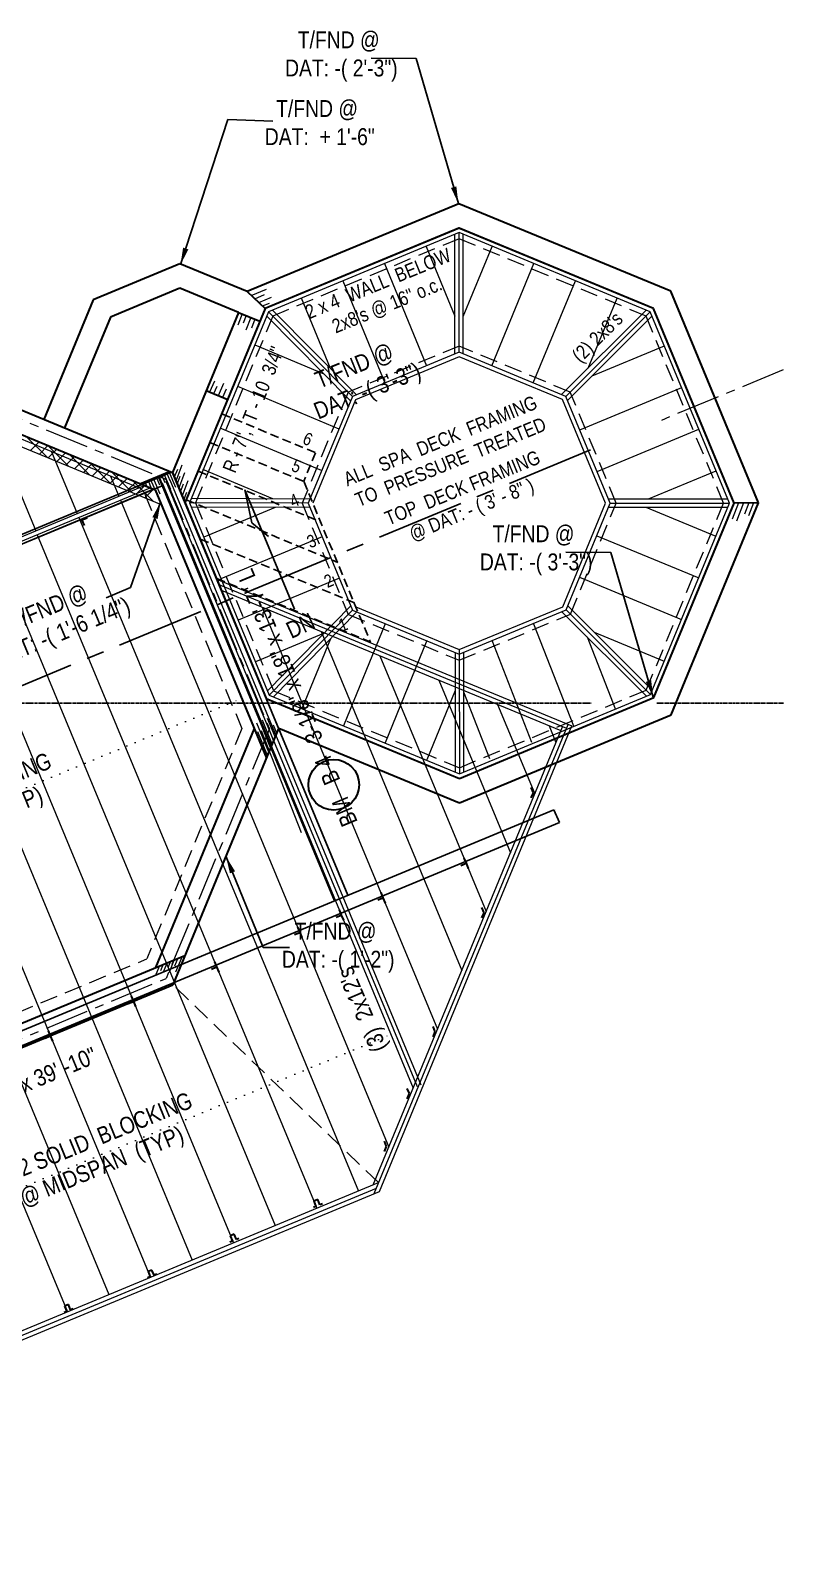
# Model space of a CAD drawing. Header units: inches. Extents: x 2775 to 35778, y 1675 to 10350.
# Drawn here: x 13974 to 14242, y 2336 to 2878 of the extents above; entities that cross this region are included whole.
import ezdxf

# ---------------------------------------------------------------- set-up
doc = ezdxf.new("R2010")
doc.units = ezdxf.units.IN
doc.header["$LTSCALE"] = 0.5
doc.header["$MEASUREMENT"] = 0
for name, pattern in [('CENTER', [2, 1.25, -0.25, 0.25, -0.25]), ('DASHED2', [0.375, 0.25, -0.125]), ('DOT2', [0.125, 0, -0.125]), ('HIDDEN', [0.375, 0.25, -0.125])]:
    doc.linetypes.add(name, pattern=pattern)
for name, color, linetype in [('BEAMS', 3, 'CONTINUOUS'), ('FL FRAMING STEEL', 7, 'CONTINUOUS'), ('LAYOUT LINES', 1, 'CENTER'), ('LLTEXT', 7, 'CONTINUOUS'), ('STAIRS', 7, 'CONTINUOUS')]:
    doc.layers.add(name, color=color, linetype=linetype)
for name, color, linetype, lineweight in [('FL JOISTS', 7, 'CONTINUOUS', 20), ('FOUNDATION', 7, 'CONTINUOUS', 30), ('GRID', 1, 'CENTER', 20), ('KNEE WALL', 7, 'CONTINUOUS', 9), ('WALLS', 4, 'HIDDEN', 9)]:
    doc.layers.add(name, color=color, linetype=linetype, lineweight=lineweight)
doc.styles.add('ARCHENT', font='technical.ttf', dxfattribs={"height": 6})
doc.styles.add('ARCHENTLTD', font='technical.ttf', dxfattribs={"height": 6})
doc.dimstyles.new('ARCHENTLTD', dxfattribs={"dimtxt": 12, "dimasz": 6, "dimexe": 9, "dimexo": 3, "dimgap": 1, "dimtad": 0, "dimdec": 4, "dimzin": 1, "dimdsep": 46, "dimlunit": 4, "dimtxsty": 'ARCHENT', "dimcen": 6, "dimaunit": 1, "dimadec": 5, "dimazin": 0, "dimtfac": 1, "dimtdec": 4, "dimtofl": 0, "dimtmove": 0, "dimatfit": 3, "dimfxl": 1, "dimfrac": 2, "dimtolj": 1, "dimtzin": 0, "dimarcsym": 0})

msp = doc.modelspace()

# ---------------------------------------------------------------- linework, layer by layer
at = {"layer": 'BEAMS', "ltscale": 75}
for p, q in [((13507.6849, 2506.2979), (14024.4087, 2720.7644)), ((14019.9079, 2718.8964), (14082.3477, 2568.4573)), ((14024.6814, 2720.7644), (14087.0812, 2570.422)), ((13507.5708, 2502.7741), (14021.1388, 2715.9308)), ((13507.5708, 2502.7741), (14018.1035, 2714.671)), ((13507.5708, 2502.7741), (14018.1035, 2714.671)), ((13539.5496, 2343.1687), (14160.4052, 2600.8552)), ((14160.4052, 2600.8552), (14162.3219, 2596.2371)), ((13539.5522, 2337.7563), (14162.3219, 2596.2371))]:
    msp.add_line(p, q, dxfattribs=at)
at = {"layer": 'BEAMS', "ltscale": 5}
msp.add_line((14160.8748, 2601.05), (14160.8748, 2601.05), dxfattribs=at)
at = {"layer": 'BEAMS', "linetype": 'Continuous', "lineweight": 30, "ltscale": 75}
msp.add_circle((14082.097, 2609.6988), 9, dxfattribs=at)
at = {"layer": 'FL FRAMING STEEL', "color": 7, "lineweight": 30, "ltscale": 50}
for p, q in [((13994.457, 2704.4713), (13992.6091, 2703.7062)), ((13992.6091, 2703.7062), (13993.3743, 2701.8583)), ((14152.2212, 2608.7248), (14152.9884, 2606.8778)), ((14152.9884, 2606.8778), (14152.2248, 2605.0293)), ((14128.3815, 2583.6447), (14129.1486, 2581.7977)), ((14127.3016, 2581.0305), (14129.1486, 2581.7977)), ((14129.1486, 2581.7977), (14129.9158, 2579.9507)), ((14097.7462, 2568.7635), (14099.5933, 2569.5307)), ((14098.8261, 2571.3777), (14099.5933, 2569.5307)), ((14099.5933, 2569.5307), (14100.3604, 2567.6837)), ((14082.9685, 2562.63), (14084.8156, 2563.3972)), ((14084.0484, 2565.2442), (14084.8156, 2563.3972)), ((14084.8156, 2563.3972), (14085.5827, 2561.5502)), ((14134.6517, 2566.0836), (14135.4189, 2564.2366)), ((14135.4189, 2564.2366), (14134.6554, 2562.3881)), ((14068.1908, 2556.4965), (14070.0379, 2557.2637)), ((14069.2707, 2559.1107), (14070.0379, 2557.2637)), ((14070.0379, 2557.2637), (14070.805, 2555.4167)), ((14039.7153, 2546.8437), (14040.4825, 2544.9967)), ((14038.6355, 2544.2295), (14040.4825, 2544.9967)), ((14040.4825, 2544.9967), (14041.2496, 2543.1497)), ((14010.1599, 2534.5767), (14010.9271, 2532.7297)), ((14009.0801, 2531.9626), (14010.9271, 2532.7297)), ((14010.9271, 2532.7297), (14011.6942, 2530.8827)), ((14117.3115, 2523.8107), (14118.0787, 2521.9637)), ((13979.5247, 2519.6956), (13981.3717, 2520.4628)), ((13980.6045, 2522.3098), (13981.3717, 2520.4628)), ((13981.3717, 2520.4628), (13982.1389, 2518.6157)), ((14118.0787, 2521.9637), (14117.3151, 2520.1152)), ((14108.123, 2501.7994), (14108.8902, 2499.9524)), ((14108.8902, 2499.9524), (14108.1266, 2498.1039)), ((14099.9996, 2483.062), (14100.7668, 2481.2149)), ((14100.7668, 2481.2149), (14100.0032, 2479.3664))]:
    msp.add_line(p, q, dxfattribs=at)
at = {"layer": 'FL FRAMING STEEL', "color": 7, "linetype": 'Continuous', "lineweight": 30, "ltscale": 0.5}
for p, q in [((14075.8032, 2459.8746), (14074.8793, 2459.4919)), ((14076.4237, 2462.2964), (14075.0378, 2461.7223)), ((14075.0378, 2461.7223), (14075.8032, 2459.8746)), ((14077.189, 2460.4486), (14076.4237, 2462.2964)), ((14078.1129, 2460.8313), (14077.189, 2460.4486)), ((14046.1229, 2447.5806), (14045.1991, 2447.1979)), ((14046.7434, 2450.0024), (14045.3576, 2449.4284)), ((14045.3576, 2449.4284), (14046.1229, 2447.5806)), ((14047.5088, 2448.1546), (14046.7434, 2450.0024)), ((14048.4326, 2448.5373), (14047.5088, 2448.1546)), ((14017.4922, 2437.2819), (14016.1064, 2436.7078)), ((14016.1064, 2436.7078), (14016.8717, 2434.8601)), ((14018.2576, 2435.4341), (14017.4922, 2437.2819)), ((14016.8717, 2434.8601), (14015.9479, 2434.4774)), ((14019.1814, 2435.8168), (14018.2576, 2435.4341)), ((13987.1915, 2422.5661), (13986.2676, 2422.1834)), ((13987.8119, 2424.9879), (13986.4261, 2424.4139)), ((13986.4261, 2424.4139), (13987.1915, 2422.5661)), ((13988.5773, 2423.1401), (13987.8119, 2424.9879)), ((13989.5012, 2423.5228), (13988.5773, 2423.1401))]:
    msp.add_line(p, q, dxfattribs=at)
at = {"layer": 'FL JOISTS', "color": 6, "linetype": 'Continuous', "lineweight": 9}
for p, q in [((14126.6518, 2805.877), (14058.9001, 2777.7567)), ((14194.6506, 2777.7638), (14126.6518, 2805.873)), ((14058.9046, 2777.7522), (14030.842, 2709.8661)), ((14222.8507, 2709.809), (14194.6473, 2777.7606)), ((14126.6821, 2763.3961), (14088.7601, 2747.6566)), ((14126.684, 2761.7728), (14089.9018, 2746.5064)), ((14164.6344, 2747.7081), (14126.6821, 2763.3967)), ((14163.4879, 2746.5589), (14126.684, 2761.7728)), ((14088.7559, 2747.6608), (14073.0676, 2709.7093)), ((14089.9018, 2746.5064), (14074.6879, 2709.7024)), ((14178.7544, 2709.7768), (14163.4879, 2746.5589)), ((14180.3777, 2709.7787), (14164.6348, 2747.7086)), ((14163.5405, 2672.9728), (14178.7544, 2709.7768)), ((14164.6893, 2671.8256), (14180.3783, 2709.7787)), ((14194.7436, 2641.8137), (14222.8513, 2709.809)), ((14088.8209, 2671.7657), (14126.7587, 2656.0831)), ((14089.9544, 2672.9203), (14126.7583, 2657.7064)), ((14126.7583, 2657.7064), (14163.5405, 2672.9728)), ((14126.7587, 2656.0825), (14164.6893, 2671.8256)), ((14126.7891, 2613.6061), (14194.7458, 2641.8116))]:
    msp.add_line(p, q, dxfattribs=at)
at = {"layer": 'FL JOISTS', "color": 6, "linetype": 'Continuous', "lineweight": 9, "ltscale": 75}
for p, q in [((14125.1825, 2762.7737), (14125.1522, 2805.2546)), ((14126.6821, 2763.3961), (14126.6518, 2805.877)), ((14128.1825, 2762.7765), (14128.1522, 2805.2527)), ((14090.2567, 2748.2778), (14060.3967, 2778.3778)), ((14088.1344, 2746.1574), (14058.2831, 2776.2488)), ((14088.7601, 2747.6566), (14058.9001, 2777.7567)), ((14179.7553, 2711.2782), (14222.2283, 2711.3085)), ((14179.758, 2708.2782), (14222.2311, 2708.3086)), ((14180.3777, 2709.7787), (14222.8513, 2709.809)), ((14058.5762, 2643.0592), (14088.1878, 2673.2626)), ((14059.1923, 2641.545), (14088.8209, 2671.7657)), ((14060.6871, 2640.9271), (14090.3158, 2671.1478)), ((14193.2462, 2641.1892), (14163.1898, 2671.2032)), ((14194.7458, 2641.8116), (14164.6893, 2671.8256)), ((14195.3639, 2643.3142), (14165.3096, 2673.326)), ((14125.2583, 2656.7033), (14125.2886, 2614.2223)), ((14126.7576, 2657.7071), (14126.7891, 2613.6021)), ((14128.2583, 2656.7049), (14128.2886, 2614.2285)), ((14059.1923, 2641.545), (14126.7891, 2613.6021))]:
    msp.add_line(p, q, dxfattribs=at)
at = {"layer": 'FL JOISTS', "color": 6, "linetype": 'Continuous', "lineweight": 9, "ltscale": 50}
for p, q in [((14114.9678, 2800.9559), (14125.173, 2776.1752)), ((14128.173, 2776.0763), (14138.4718, 2800.9877)), ((14100.1732, 2794.8632), (14115.1184, 2758.5727)), ((14138.2651, 2758.6089), (14153.2581, 2794.8748)), ((14085.3786, 2788.7705), (14100.3238, 2752.48)), ((14153.0513, 2752.496), (14168.0443, 2788.762)), ((14070.5841, 2782.6778), (14080.8426, 2757.7675)), ((14172.5324, 2757.7393), (14182.8305, 2782.6491)), ((14078.7453, 2755.622), (14054.1605, 2765.9393)), ((14078.7453, 2755.622), (14054.1605, 2765.9393)), ((14174.0136, 2754.9769), (14199.6819, 2765.6306)), ((14084.0075, 2736.0618), (14047.969, 2751.1859)), ((14169.5731, 2735.8105), (14205.8154, 2750.8529)), ((14077.816, 2721.3083), (14041.7775, 2736.4324)), ((14175.7066, 2721.0328), (14211.9489, 2736.0752)), ((14060.4216, 2711.2563), (14035.586, 2721.6789)), ((14193.9669, 2711.2884), (14218.0823, 2721.2975)), ((14061.3465, 2708.2528), (14035.9009, 2697.6916)), ((14193.0578, 2708.2877), (14217.9661, 2697.9912)), ((14077.9884, 2697.8366), (14042.0344, 2682.9139)), ((14175.59, 2698.1953), (14211.8537, 2683.2047)), ((14084.1219, 2683.0589), (14048.1679, 2668.1362)), ((14169.4776, 2683.4089), (14205.7413, 2668.4183)), ((14100.3804, 2666.9409), (14085.5812, 2630.5901)), ((14153.1746, 2666.8675), (14167.3413, 2630.6394)), ((14078.5348, 2663.4166), (14054.3014, 2653.3585)), ((14080.9136, 2661.5577), (14070.7622, 2636.6232)), ((14115.1993, 2660.9078), (14100.4002, 2624.557)), ((14138.2734, 2661.0405), (14152.4401, 2624.8124)), ((14138.2734, 2661.0405), (14152.4401, 2624.8124)), ((14172.1629, 2662.2427), (14182.2425, 2636.4664)), ((14174.7204, 2663.9285), (14199.629, 2653.6319)), ((14125.2679, 2643.2065), (14115.2191, 2618.5239)), ((14128.2683, 2642.6929), (14137.5389, 2618.9855)), ((14056.3167, 2628.9921), (14070.4834, 2592.764)), ((14056.3167, 2628.9921), (14070.4834, 2592.764))]:
    msp.add_line(p, q, dxfattribs=at)
at = {"layer": 'FL JOISTS', "color": 6, "linetype": 'Continuous', "lineweight": 9, "ltscale": 90}
for p, q in [((14163.1339, 2748.3284), (14193.1501, 2778.3841)), ((14164.6344, 2747.7081), (14194.6506, 2777.7638)), ((14165.2572, 2746.2091), (14195.2697, 2776.261)), ((14073.0676, 2709.7093), (14030.842, 2709.8661)), ((14073.6868, 2711.2071), (14031.4611, 2711.3638)), ((14073.6841, 2708.207), (14031.4715, 2708.3637))]:
    msp.add_line(p, q, dxfattribs=at)
at = {"layer": 'FL JOISTS', "linetype": 'Continuous', "lineweight": 9, "ltscale": 50}
for p, q in [((13933.7517, 2749.5401), (14013.501, 2716.5736)), ((13933.7529, 2747.9165), (14012.928, 2715.1873)), ((13960.9218, 2736.6855), (13976.1758, 2699.9334)), ((13981.8329, 2728.0413), (13990.9535, 2706.0669)), ((14002.7441, 2719.3971), (14005.7311, 2712.2003)), ((13507.3714, 2503.7317), (14016.8477, 2715.1901)), ((13508.1789, 2505.691), (14014.8873, 2716.0005))]:
    msp.add_line(p, q, dxfattribs=at)
at = {"layer": 'FL JOISTS', "ltscale": 50}
for p, q in [((14021.0839, 2716.9484), (14110.3375, 2501.9056)), ((14022.4693, 2717.5234), (14111.7229, 2502.4806)), ((14023.8547, 2718.0985), (14113.1083, 2503.0556)), ((14006.3062, 2710.8149), (14101.6934, 2480.9942)), ((13991.5285, 2704.6814), (14090.865, 2465.3453)), ((13976.7508, 2698.548), (14076.0873, 2459.2119)), ((13961.9731, 2692.4145), (14061.3096, 2453.0784)), ((13947.1954, 2686.281), (14046.532, 2446.9449)), ((13932.4177, 2680.1475), (14031.7543, 2440.8114)), ((13917.64, 2674.014), (14016.9766, 2434.6779)), ((14056.7175, 2672.8327), (14118.9817, 2522.8169)), ((14056.7175, 2672.8327), (14118.9817, 2522.8169)), ((13902.8623, 2667.8805), (14002.1989, 2428.5444)), ((14077.6287, 2664.1885), (14127.6258, 2543.7282)), ((13888.0846, 2661.747), (13987.4212, 2422.4109)), ((14098.5399, 2655.5443), (14136.2699, 2564.6396)), ((14119.4511, 2646.9001), (14144.9141, 2585.5509)), ((14140.3622, 2638.2559), (14153.5582, 2606.4622)), ((13606.6982, 2264.3916), (14098.0866, 2468.3426)), ((13607.2732, 2263.0062), (14097.2763, 2466.3822)), ((13607.8482, 2261.6207), (14098.4251, 2465.235))]:
    msp.add_line(p, q, dxfattribs=at)
at = {"layer": 'FL JOISTS', "color": 6, "linetype": 'Continuous', "lineweight": 9, "ltscale": 10}
msp.add_line((14030.848, 2709.866), (14059.201, 2641.5539), dxfattribs=at)
at = {"layer": 'FL JOISTS', "color": 6, "linetype": 'Continuous'}
msp.add_line((14073.0606, 2709.7094), (14088.8126, 2671.7572), dxfattribs=at)
at = {"layer": 'FL JOISTS', "ltscale": 75}
for p, q in [((14040.4575, 2682.8005), (14166.7755, 2630.5835)), ((14041.2707, 2680.8412), (14164.8155, 2629.7706)), ((14042.0838, 2678.882), (14162.8562, 2628.9574)), ((14096.1274, 2467.5294), (14163.43, 2630.3433)), ((14096.4659, 2464.4218), (14165.3893, 2631.1565)), ((14098.4251, 2465.235), (14166.7755, 2630.5835)), ((14158.6595, 2630.6922), (14161.1219, 2624.7596))]:
    msp.add_line(p, q, dxfattribs=at)
at = {"layer": 'FL JOISTS', "linetype": 'DOT2', "lineweight": 9, "ltscale": 50}
for p, q in [((13549.8847, 2433.1358), (14049.3368, 2640.4337)), ((13588.6811, 2307.801), (14102.4033, 2521.0217))]:
    msp.add_line(p, q, dxfattribs=at)
at = {"layer": 'FL JOISTS', "color": 7, "linetype": 'HIDDEN', "lineweight": 9, "ltscale": 50}
msp.add_line((14098.0866, 2468.3426), (14024.9355, 2538.6577), dxfattribs=at)
at = {"layer": 'FOUNDATION', "color": 7, "linetype": 'Continuous'}
for p, q in [((14126.6316, 2816.1574), (14051.3261, 2784.9018)), ((14126.6395, 2816.1573), (14051.334, 2784.9017)), ((14201.9026, 2785.0421), (14126.6316, 2816.1574)), ((14201.9105, 2785.042), (14126.6395, 2816.1573)), ((14126.6378, 2807.4986), (14057.7509, 2778.9071)), ((14126.6457, 2807.4986), (14057.7589, 2778.9071)), ((14195.7843, 2778.915), (14126.6378, 2807.4986)), ((14195.7922, 2778.915), (14126.6457, 2807.4986)), ((14233.1254, 2709.8156), (14201.9026, 2785.0421)), ((14233.1333, 2709.8156), (14201.9105, 2785.042)), ((14224.4666, 2709.8094), (14195.7843, 2778.915)), ((14224.4746, 2709.8094), (14195.7922, 2778.915)), ((14195.883, 2640.6629), (14224.4666, 2709.8094)), ((14195.891, 2640.6628), (14224.4746, 2709.8094)), ((14202.0101, 2634.5446), (14233.1254, 2709.8156)), ((14202.018, 2634.5446), (14233.1333, 2709.8156)), ((14126.7774, 2611.9806), (14195.883, 2640.6629)), ((14126.7854, 2611.9805), (14195.891, 2640.6628)), ((14126.7836, 2603.3218), (14202.0101, 2634.5446)), ((14126.7915, 2603.3218), (14202.018, 2634.5446))]:
    msp.add_line(p, q, dxfattribs=at)
at = {"layer": 'FOUNDATION', "color": 7, "linetype": 'Continuous', "lineweight": 30}
for p, q in [((14027.416, 2794.7889), (13996.5807, 2781.9907)), ((14051.334, 2784.9017), (14027.416, 2794.7889)), ((14027.4221, 2786.1302), (14002.7077, 2775.8724)), ((14048.278, 2777.5089), (14027.4221, 2786.1302)), ((13996.5807, 2781.9907), (13979.0261, 2739.5246)), ((14057.7589, 2778.9071), (14029.2214, 2709.8721)), ((14002.7077, 2775.8724), (13986.419, 2736.4685)), ((14048.278, 2777.5089), (14024.7609, 2720.6188))]:
    msp.add_line(p, q, dxfattribs=at)
at = {"layer": 'FOUNDATION', "ltscale": 125}
for p, q in [((14051.3261, 2784.9018), (14057.7509, 2778.9071)), ((14233.1247, 2709.9116), (14224.4667, 2709.8014))]:
    msp.add_line(p, q, dxfattribs=at)
at = {"layer": 'FOUNDATION', "color": 7, "linetype": 'Continuous', "lineweight": 9, "ltscale": 25}
for p, q in [((14052.778, 2783.547), (14058.1966, 2785.7597)), ((14054.0573, 2782.3534), (14057.5314, 2783.8417)), ((14055.4461, 2781.0576), (14059.9699, 2782.9753)), ((14056.7699, 2779.8224), (14059.3185, 2780.8531)), ((14049.5335, 2776.9899), (14048.0027, 2772.9629)), ((14050.9887, 2776.3883), (14049.9039, 2773.6748)), ((14052.5954, 2775.7241), (14050.8296, 2771.2582)), ((14054.1148, 2775.096), (14052.9353, 2771.9613)), ((14038.0728, 2749.2653), (14039.8322, 2753.1976)), ((14039.528, 2748.6637), (14040.6758, 2751.3512)), ((14041.1347, 2747.9996), (14043.0377, 2752.4087)), ((14042.6541, 2747.3715), (14044.0323, 2750.4241)), ((14226.0321, 2709.8214), (14223.6932, 2704.0234)), ((14227.7687, 2709.8434), (14225.2608, 2703.3153)), ((14229.6547, 2709.8674), (14228.1132, 2705.8086)), ((14231.3845, 2709.8894), (14229.5221, 2705.2275))]:
    msp.add_line(p, q, dxfattribs=at)
at = {"layer": 'FOUNDATION', "linetype": 'Continuous', "lineweight": 30, "ltscale": 50}
for p, q in [((14048.278, 2777.5089), (14055.8816, 2774.3657)), ((14036.8173, 2749.7843), (14044.4209, 2746.6411)), ((14013.3988, 2716.6158), (14023.9005, 2720.9745))]:
    msp.add_line(p, q, dxfattribs=at)
at = {"layer": 'FOUNDATION', "ltscale": 10}
for p, q in [((13933.7455, 2758.2425), (14024.7609, 2720.6188)), ((13933.7517, 2749.5401), (14018.6118, 2714.4609)), ((14024.7609, 2720.6188), (14058.0616, 2640.3861)), ((14018.6118, 2714.4609), (14058.1709, 2619.1494)), ((14053.8122, 2629.651), (14018.733, 2544.791)), ((14062.5146, 2629.6572), (14024.8909, 2538.6418)), ((13923.4737, 2505.2103), (14029.213, 2549.0974)), ((13933.9293, 2500.8882), (14024.8909, 2538.6418))]:
    msp.add_line(p, q, dxfattribs=at)
at = {"layer": 'FOUNDATION', "ltscale": 50}
msp.add_line((14013.246, 2716.6761), (14023.7472, 2721.0346), dxfattribs=at)
at = {"layer": 'FOUNDATION', "lineweight": 9, "ltscale": 100}
for p, q in [((14017.9349, 2718.6258), (14020.258, 2713.0938)), ((14019.0504, 2719.0888), (14020.212, 2716.3228)), ((14019.9075, 2719.4446), (14022.2307, 2713.9126)), ((14020.8766, 2719.8468), (14022.0381, 2717.0808)), ((14021.7337, 2720.2025), (14024.0568, 2714.6705)), ((14022.7027, 2720.6047), (14023.8643, 2717.8387)), ((14023.5566, 2720.9681), (14025.8798, 2715.4361)), ((14025.5673, 2719.0688), (14026.6478, 2721.8675)), ((14026.0819, 2717.7364), (14028.2428, 2723.3337)), ((14026.4727, 2716.5149), (14027.5531, 2719.3135)), ((14027.0792, 2715.0143), (14029.2401, 2720.6116)), ((14014.1425, 2717.0338), (14014.5126, 2716.1525)), ((14014.9983, 2717.3926), (14015.7305, 2715.6491)), ((14016.1139, 2717.8556), (14017.2755, 2715.0896)), ((14016.971, 2718.2114), (14019.2941, 2712.6794)), ((14027.5945, 2713.7726), (14028.675, 2716.5712)), ((14028.2653, 2712.1564), (14030.4262, 2717.7538)), ((14028.7807, 2710.9147), (14029.8611, 2713.7134)), ((14059.0242, 2621.2875), (14054.8051, 2631.645)), ((14060.1992, 2624.1106), (14056.7364, 2632.6116)), ((14061.2687, 2626.68), (14058.6077, 2633.2125)), ((14058.5178, 2620.0707), (14055.0776, 2628.516)), ((14059.6833, 2622.871), (14057.0535, 2629.3269)), ((14060.7622, 2625.4633), (14058.8815, 2630.0805)), ((14061.8412, 2628.0556), (14060.7095, 2630.834)), ((14020.1349, 2545.3839), (14018.8601, 2542.2527)), ((14021.5026, 2545.9327), (14020.5315, 2543.5475)), ((14022.8618, 2546.5157), (14021.5807, 2543.3689)), ((14024.1213, 2547.0494), (14023.15, 2544.6638)), ((14025.4255, 2547.5678), (14023.5869, 2543.0517)), ((14026.664, 2548.0574), (14025.5328, 2545.2789)), ((14028.1801, 2548.7335), (14025.9177, 2543.1764))]:
    msp.add_line(p, q, dxfattribs=at)
at = {"layer": 'FOUNDATION', "linetype": 'Continuous', "lineweight": 9, "ltscale": 10}
msp.add_line((14018.6118, 2714.4609), (14053.8122, 2629.651), dxfattribs=at)
at = {"layer": 'FOUNDATION', "color": 7, "linetype": 'Continuous', "ltscale": 75}
for p, q in [((14058.052, 2640.3901), (14126.7774, 2611.9806)), ((14058.0599, 2640.39), (14126.7854, 2611.9805)), ((14062.5868, 2629.8593), (14126.7836, 2603.3218)), ((14062.5948, 2629.8592), (14126.7915, 2603.3218))]:
    msp.add_line(p, q, dxfattribs=at)
at = {"layer": 'GRID', "linetype": 'CENTER', "ltscale": 25}
for p, q in [((13933.716, 2754.9394), (14022.4347, 2718.2652)), ((14022.4347, 2718.2652), (14059.2356, 2629.599)), ((14059.2356, 2629.599), (14022.5614, 2540.8804)), ((13933.8952, 2504.0794), (14022.5614, 2540.8804))]:
    msp.add_line(p, q, dxfattribs=at)
at = {"layer": 'KNEE WALL', "ltscale": 50}
msp.add_line((13933.7548, 2745.2105), (14020.7803, 2709.2362), dxfattribs=at)
at = {"layer": 'KNEE WALL', "lineweight": -3, "ltscale": 75}
for p, q in [((13980.3282, 2725.9582), (13972.9499, 2733.3365)), ((13974.3473, 2728.4305), (13977.4097, 2731.4929)), ((13977.4741, 2727.138), (13980.5365, 2730.2003)), ((13987.8619, 2722.8439), (13980.4835, 2730.2222)), ((13980.601, 2725.8454), (13983.6633, 2728.9078)), ((13983.7278, 2724.5528), (13986.7902, 2727.6152)), ((13986.8547, 2723.2603), (13989.917, 2726.3226)), ((13995.3955, 2719.7297), (13988.0172, 2727.108)), ((13989.9815, 2721.9677), (13993.0439, 2725.0301)), ((13993.1084, 2720.6751), (13996.1707, 2723.7375)), ((14002.9292, 2716.6154), (13995.5509, 2723.9937)), ((13996.2352, 2719.3826), (13999.2976, 2722.4449)), ((13999.3621, 2718.09), (14002.4244, 2721.1524)), ((14002.4889, 2716.7974), (14005.5513, 2719.8598)), ((14010.4628, 2713.5012), (14003.0845, 2720.8795)), ((14005.6158, 2715.5049), (14008.6781, 2718.5672)), ((14008.7426, 2714.2123), (14011.805, 2717.2747)), ((14017.9965, 2710.3869), (14010.6182, 2717.7653)), ((14011.8695, 2712.9197), (14014.9318, 2715.9821)), ((14014.9963, 2711.6272), (14018.0587, 2714.6895))]:
    msp.add_line(p, q, dxfattribs=at)
at = {"layer": 'LAYOUT LINES', "linetype": 'CENTER', "lineweight": 9, "ltscale": 25}
msp.add_line((14241.8725, 2757.1277), (14196.7317, 2738.4109), dxfattribs=at)
at = {"layer": 'LAYOUT LINES', "linetype": 'CENTER', "lineweight": -3, "ltscale": 50}
msp.add_line((14173.4302, 2728.7494), (12681.2547, 2110.0467), dxfattribs=at)
at = {"layer": 'LAYOUT LINES', "ltscale": 1.5}
for p, q in [((12681.2547, 2638.4629), (14173.719, 2638.6719)), ((14196.9263, 2638.6752), (14242.0031, 2638.6815))]:
    msp.add_line(p, q, dxfattribs=at)
at = {"layer": 'STAIRS', "color": 7, "linetype": 'Continuous', "lineweight": 9, "ltscale": 50}
msp.add_line((14042.2893, 2741.4837), (14029.6825, 2710.9867), dxfattribs=at)
at = {"layer": 'STAIRS', "color": 7, "linetype": 'DASHED2', "lineweight": 25, "ltscale": 25}
for p, q in [((14042.2893, 2741.4837), (14075.6403, 2727.6972)), ((14038.087, 2731.318), (14071.4381, 2717.5315)), ((14075.6403, 2727.6972), (14071.4381, 2717.5315)), ((14033.8848, 2721.1524), (14077.5886, 2703.0862)), ((14071.4381, 2717.5315), (14095.1219, 2660.4691)), ((14029.6825, 2710.9867), (14083.552, 2688.7183)), ((14034.718, 2697.0023), (14089.5155, 2674.3503)), ((14040.5146, 2683.0363), (14095.3121, 2660.3842))]:
    msp.add_line(p, q, dxfattribs=at)
at = {"layer": 'STAIRS', "color": 7, "linetype": 'Continuous', "lineweight": -3, "ltscale": 7.5}
for p, q in [((14050.5134, 2714.4779), (14053.0534, 2702.8248)), ((14068.2119, 2672.071), (14050.5134, 2714.4779)), ((14053.0534, 2702.8248), (14058.9733, 2697.8875))]:
    msp.add_line(p, q, dxfattribs=at)
at = {"layer": 'WALLS', "linetype": 'HIDDEN', "lineweight": 9, "ltscale": 50}
for p, q in [((14126.6484, 2803.7102), (14060.4396, 2776.2302)), ((14193.1154, 2776.2343), (14126.6484, 2803.7102)), ((14060.4396, 2776.2302), (14033.0097, 2709.8748)), ((14220.6862, 2709.8067), (14193.1154, 2776.2343)), ((14126.6805, 2765.5609), (14087.2384, 2749.1904)), ((14166.1864, 2749.2307), (14126.6805, 2765.5615)), ((14087.2283, 2749.2006), (14070.9068, 2709.7174)), ((14182.5424, 2709.7802), (14166.1737, 2749.2182)), ((14014.9174, 2712.9275), (14049.4826, 2629.6479)), ((14033.0097, 2709.8748), (14060.7368, 2643.0707)), ((14070.8918, 2709.7174), (14087.2913, 2670.2055)), ((14166.2212, 2670.2959), (14182.5431, 2709.7802)), ((14193.2103, 2643.3397), (14220.6862, 2709.8067)), ((14087.3111, 2670.2257), (14126.7603, 2653.9183)), ((14126.7603, 2653.9177), (14166.2211, 2670.2959)), ((14060.7368, 2643.0707), (14126.7827, 2615.7689)), ((14126.7827, 2615.7689), (14193.2103, 2643.3397)), ((14049.4826, 2629.6479), (14015.6477, 2547.798)), ((13926.083, 2510.6241), (14015.6477, 2547.798))]:
    msp.add_line(p, q, dxfattribs=at)
at = {"layer": 'WALLS', "color": 7, "linetype": 'Continuous', "lineweight": 9, "ltscale": 5}
msp.add_line((13946.1609, 2505.9649), (14012.6723, 2533.5705), dxfattribs=at)

# ---------------------------------------------------------------- texts
at = {"layer": 'BEAMS', "linetype": 'Continuous', "lineweight": 9, "char_height": 6, "attachment_point": 5, "style": 'ARCHENTLTD'}
for s, insert, rotation in [('BM   B 4   3-1/8" x 18" x 13\'-7" L\\P\\P  ', (14078.3857, 2644.4527), 112.6375), ('BM   B8R   5-1/8" x 24" x 39\' -10"\\P\\P  ', (13954.6025, 2485.2413), 22.6375)]:
    msp.add_mtext(s, dxfattribs=dict(at, insert=insert, rotation=rotation))
at = {"layer": 'BEAMS', "color": 7, "linetype": 'Continuous', "lineweight": 9, "char_height": 6, "attachment_point": 5, "rotation": 22.178419, "style": 'ARCHENTLTD'}
for insert in [(13951.7244, 2589.4554), (14001.8014, 2468.8027)]:
    msp.add_mtext('2x12 SOLID  BLOCKING\\P@ MIDSPAN  (TYP)\\P\\P  ', dxfattribs=dict(at, insert=insert))
at = {"layer": 'FOUNDATION', "color": 27, "linetype": 'Continuous', "lineweight": 30, "ltscale": 1.5, "char_height": 5.999734, "attachment_point": 5, "style": 'ARCHENTLTD'}
for s, insert, rotation in [('{\\C7;T/FND @\\P DAT: -( 2\'-3")\\P}  ', (14083.8742, 2863.4738), 359.980833), ('{\\C7;T/FND @\\P DAT:  + 1\'-6"\\P\\P}  ', (14076.1912, 2834.933), 0.019167), ('{\\C7;T/FND @\\P DAT: -( 3\'-3")\\P}  ', (14093.4786, 2748.5311), 22.0825), ('{\\C7;T/FND @\\P DAT: -( 3\'-3")\\P}  ', (14153.1256, 2687.9793), 359.980833), ('{\\C7;T/FND @\\P DAT: -( 1\'-6 1/4")\\P}  ', (13984.944, 2662.8507), 22.519167), ('{\\C7;T/FND @\\P DAT: -( 1\'-2")\\P}  ', (14082.7509, 2546.8155), 0.019167)]:
    msp.add_mtext(s, dxfattribs=dict(at, insert=insert, rotation=rotation))
at = {"layer": 'LLTEXT', "linetype": 'Continuous', "lineweight": 9, "style": 'ARCHENTLTD'}
for s, insert, char_height, attachment_point, rotation in [('2 x 4  WALL  BELOW\\P\\P  ', (14122.3852, 2800.5895), 5, 3, 22.32), ('2x8\'s @ 16" o.c.\\P\\P  ', (14119.2156, 2790.3547), 5, 3, 22.32), ("(2) 2x8's\\P\\P  ", (14181.7757, 2778.2315), 5, 3, 44.82), ('R - 7",  T - 10  3/4"  ', (14059.9243, 2765.9664), 5, 3, 68.32), ('ALL  SPA  DECK  FRAMING\\PTO  PRESSURE  TREATED\\P\\P  ', (14153.0731, 2748.2179), 5, 3, 22.32), ('TOP  DECK FRAMING\\P@ DAT: - ( 3\' - 8" )\\P\\P  ', (14132.9044, 2703), 5, 5, 22.32), ("(3)  2x12's\\P\\P  ", (14083.0487, 2543.2064), 6, 3, 113.32)]:
    msp.add_mtext(s, dxfattribs=dict(at, insert=insert, char_height=char_height, attachment_point=attachment_point, rotation=rotation))
at = {"layer": 'STAIRS', "color": 7, "linetype": 'Continuous', "lineweight": 9, "ltscale": 1.5, "attachment_point": 3, "style": 'ARCHENTLTD'}
for s, insert, char_height, rotation in [('6\\P\\P{\\H1.333x;  }', (14075.077, 2734.0886), 4.5, 337.41), ('5\\P\\P{\\H1.333x;  }', (14071.0991, 2724.4657), 4.5, 337.41), ('4\\P\\P{\\H1.333x;  }', (14068.55, 2713.3607), 4.5, 22.41), ('3\\P\\P{\\H1.333x;  }', (14074.7006, 2698.9154), 4.5, 22.40995), ('2\\P\\P{\\H1.333x;  }', (14080.8026, 2684.8252), 4.5, 22.40995), ('DN\\P{\\H1.333x;  }', (14073.5128, 2671.0673), 6, 24.882835), ('1\\P{\\H1.333x;  }', (14085.9912, 2669.206), 4.5, 20.3636)]:
    msp.add_mtext(s, dxfattribs=dict(at, insert=insert, char_height=char_height, rotation=rotation))

# ---------------------------------------------------------------- leaders
at = {"layer": 'FOUNDATION', "lineweight": 9, "ltscale": 100}
for points in [[(14126.4325, 2816.2742, 46960.7221), (14111.385, 2867.7376, 46960.7221), (14095.3981, 2867.8054, 46960.7221)], [(14027.6436, 2794.5157, -46960.7221), (14044.5081, 2846.0195, -46960.7221), (14060.4442, 2845.5371, -46960.7221)], [(14020.5719, 2710.1083, 93921.4441), (14009.8607, 2679.7369, 93921.4441), (14001.2669, 2676.1629, 93921.4441)], [(14195.684, 2640.7797, 46960.7221), (14180.6364, 2692.2431, 46960.7221), (14164.6496, 2692.3109, 46960.7221)], [(14043.8503, 2584.1427, 46960.7221), (14057.0901, 2551.9258, 46960.7221), (14066.3975, 2551.9258, 46960.7221)]]:
    msp.add_leader(points, dimstyle='ARCHENTLTD', override={"dimgap": 1, "dimtad": 0}, dxfattribs=at)

doc.saveas('drawing.dxf')
